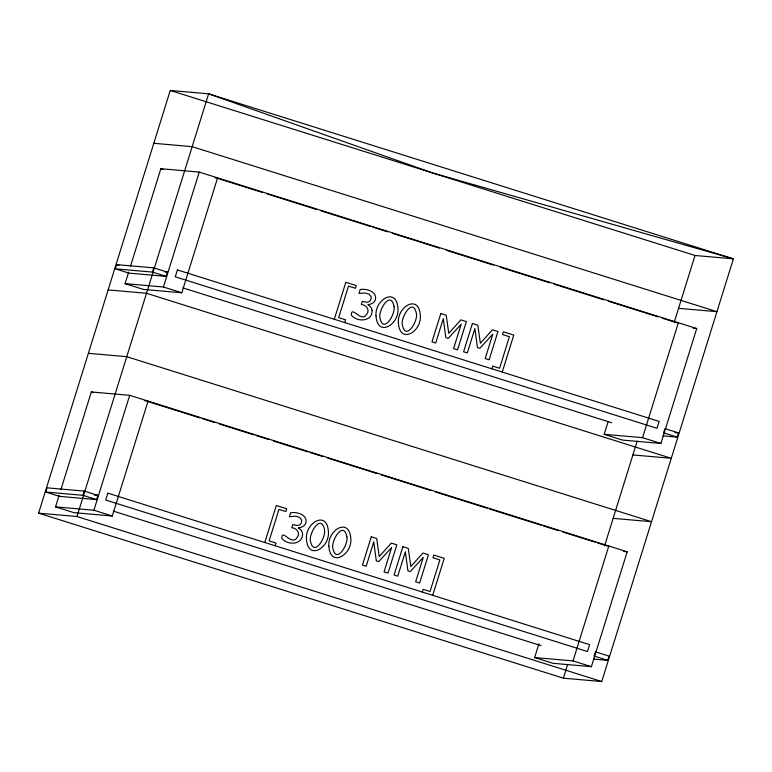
<?xml version="1.0" encoding="UTF-8"?>
<svg xmlns="http://www.w3.org/2000/svg" width="772" height="772" viewBox="0 0 772 772"><rect width="100%" height="100%" fill="white"/><g stroke="black" fill="none" stroke-linecap="round" stroke-linejoin="round"><path stroke-width="1.16" d="M38.6 513.148L170.255 90.459L208.623 93.827L733.4 258.852L601.745 681.541L563.377 678.173L38.6 513.148L76.978 516.516L601.745 681.541M45.809 492.063L47.131 487.836L84.244 491.098L97.89 495.383L96.577 499.609L59.454 496.357L45.809 492.063L82.932 495.325L96.577 499.609M115.337 268.839L116.659 264.613L153.773 267.865L167.418 272.159L166.105 276.386L128.982 273.124L115.337 268.839L152.46 272.091L166.105 276.386M144.47 400.774L148.07 401.093L112.278 516.014L73.9 512.647L55.536 506.866L59.116 495.383M60.901 489.631L91.328 391.954L129.706 395.322L627.192 551.768L591.391 666.68L553.022 663.312L534.649 657.541L538.952 643.751M215.205 177.656L217.598 177.859L181.806 292.781L143.428 289.413L125.064 283.642L128.644 272.149M130.429 266.398L160.856 168.721L199.234 172.088L696.72 328.534L660.928 443.446L622.55 440.088L604.187 434.308L608.124 421.666M82.932 495.325L84.244 491.098M152.46 272.091L153.773 267.865M76.978 516.516L208.623 93.827L432.638 172.976L733.4 258.852L695.022 255.484L170.255 90.459M55.536 506.866L93.914 510.234L129.706 395.322M125.064 283.642L163.442 287.001L199.234 172.088M264.777 542.504L276.299 505.515L286.711 508.796L285.862 511.508L278.953 509.337L269.129 540.892L276.038 543.063L275.189 545.775M334.305 319.27L345.827 282.291L356.239 285.563L355.39 288.274L348.481 286.103L338.657 317.659L345.567 319.83L344.717 322.551M422.294 592.037L423.143 589.326L430.043 591.497L439.876 559.941L432.967 557.77L433.816 555.058L444.228 558.33L432.706 595.318M491.822 368.804L492.671 366.092L499.571 368.263L509.404 336.708L502.495 334.537L503.344 331.825L513.756 335.096L502.234 372.085M563.377 678.173L567.671 664.374M604.563 545.939L637.18 441.198M674.274 322.107L695.022 255.484M534.649 657.541L573.027 660.909L608.818 545.987L606.425 545.775M604.187 434.308L642.555 437.676L678.347 322.754L676.147 322.561M595.048 652.89L594.054 656.055L607.699 660.349L609.021 656.123L595.376 651.829M664.576 429.657L663.582 432.831L677.227 437.116L678.549 432.889L664.904 428.605M153.792 143.293L192.17 146.661L716.947 311.685L678.569 308.327M165.025 271.947L167.418 272.159M693.121 328.216L696.72 328.534M108.128 289.915L146.506 293.283L671.273 458.307L632.905 454.94M88.384 353.315L126.753 356.683L651.529 521.708L613.151 518.35M674.96 432.581L678.549 432.889M662.858 435.862L677.227 437.116M94.3 495.074L97.89 495.383M623.593 551.449L627.192 551.768M593.33 659.085L607.699 660.349M215.398 177.666L262.509 192.489M267.102 193.926L316.51 209.463M321.104 210.91L370.512 226.447M372.808 227.171L387.747 231.87M392.34 233.318L439.451 248.13M446.351 250.302L493.453 265.114M500.352 267.276L549.76 282.813M554.354 284.26L603.762 299.797M608.355 301.244L657.763 316.781M662.357 318.228L674.998 322.204M160.856 168.721L163.153 169.444M116.659 264.613L118.927 265.327M182.877 287.898L611.733 422.757M163.442 287.001L181.806 292.781M642.555 437.676L660.928 443.446M148.166 401.623L199.871 417.884M202.167 418.607L214.809 422.583M219.402 424.021L253.872 434.868M256.169 435.591L268.81 439.567M273.404 441.005L307.874 451.852M310.18 452.575L322.812 456.541M327.415 457.989L376.823 473.525M381.416 474.973L430.824 490.51M435.418 491.957L487.122 508.217M489.419 508.941L541.124 525.201M543.42 525.925L558.359 530.615M562.962 532.062L595.125 542.185M597.432 542.899L605.47 545.437M91.328 391.954L93.624 392.678M113.349 511.132L541.047 645.633M93.914 510.234L112.278 516.014M573.027 660.909L591.391 666.68M302.547 533.568C303.078 545.022 287.705 545.659 281.77 538.402C281.905 527.884 291.343 546.315 296.959 537.737C300.781 533.462 296.959 527.98 291.787 527.73L292.762 524.584L296.631 525.462L298.861 525.163A4.072 4.043 -85 0 0 301.205 523.223L301.784 520.193L299.575 517.404L295.435 516.169L289.432 516.719L290.677 512.714C296.969 511.672 307.97 514.799 305.818 523.04C304.892 526.436 301.022 527.566 298.253 527.913C300.376 529.1 302.286 531.049 302.547 533.568M372.075 310.334C372.606 321.789 357.233 322.426 351.299 315.179C351.434 304.65 360.871 323.082 366.488 314.513C370.309 310.228 366.488 304.747 361.315 304.506L362.29 301.35L366.16 302.228L368.389 301.929A4.072 4.043 -85 0 0 370.734 299.99L371.313 296.959L369.103 294.171L364.963 292.935L358.961 293.485L360.206 289.481C366.497 288.438 377.498 291.575 375.346 299.806C374.42 303.203 370.55 304.332 367.781 304.679C369.904 305.866 371.815 307.816 372.075 310.334M306.474 539.078C307.835 561.205 329.876 547.744 328.418 531.744C327.077 509.53 305.017 523.03 306.474 539.078M328.853 546.122C330.223 568.24 352.254 554.788 350.806 538.788C349.465 516.574 327.405 530.074 328.853 546.122M376.003 315.844C377.363 337.972 399.404 324.51 397.947 308.51C396.605 286.306 374.545 299.797 376.003 315.844M398.391 322.889C399.751 345.016 421.792 331.555 420.335 315.555C418.993 293.341 396.933 306.841 398.391 322.889M324.539 529.891C326.054 537.717 313.509 558.002 310.344 540.689C308.993 533.056 321.2 512.936 324.539 529.891M346.927 536.936C348.442 544.752 335.897 565.036 332.732 547.724C331.381 540.101 343.588 519.981 346.927 536.936M394.067 306.667C395.582 314.484 383.037 334.768 379.872 317.456C378.521 309.823 390.728 289.712 394.067 306.667M416.455 313.702C417.97 321.528 405.425 341.813 402.26 324.501C400.909 316.867 413.117 296.747 416.455 313.702M107.868 493.163L105.735 500.034L587.473 651.529L589.615 644.659L107.868 493.163M177.396 269.93L175.263 276.801L657.001 428.296L659.143 421.425L177.396 269.93M371.284 536.781L362.473 565.056L366.179 566.223L373.764 541.857L376.311 560.858L378.714 561.62L391.645 547.483L384.06 571.849L388.026 573.094L396.827 544.82L391.327 543.092L379.235 556.564L376.688 538.489L371.284 536.781M440.812 313.557L432.002 341.822L435.707 342.99L443.292 318.633L445.84 337.634L448.243 338.387L461.173 324.25L453.589 348.616L457.555 349.861L466.356 321.586L460.855 319.859L448.764 333.34L446.216 315.256L440.812 313.557M402.878 546.721L394.077 574.995L397.773 576.163L405.368 551.797L407.915 570.798L410.318 571.55L423.249 557.423L415.664 581.779L419.621 583.024L428.431 554.759L422.921 553.022L410.829 566.503L408.282 548.419L402.878 546.721M472.406 323.487L463.605 351.762L467.311 352.929L474.896 328.563L477.443 347.564L479.846 348.326L492.777 334.189L485.192 358.555L489.149 359.8L497.959 331.526L492.449 329.798L480.358 343.27L477.81 325.195L472.406 323.487"/></g></svg>
